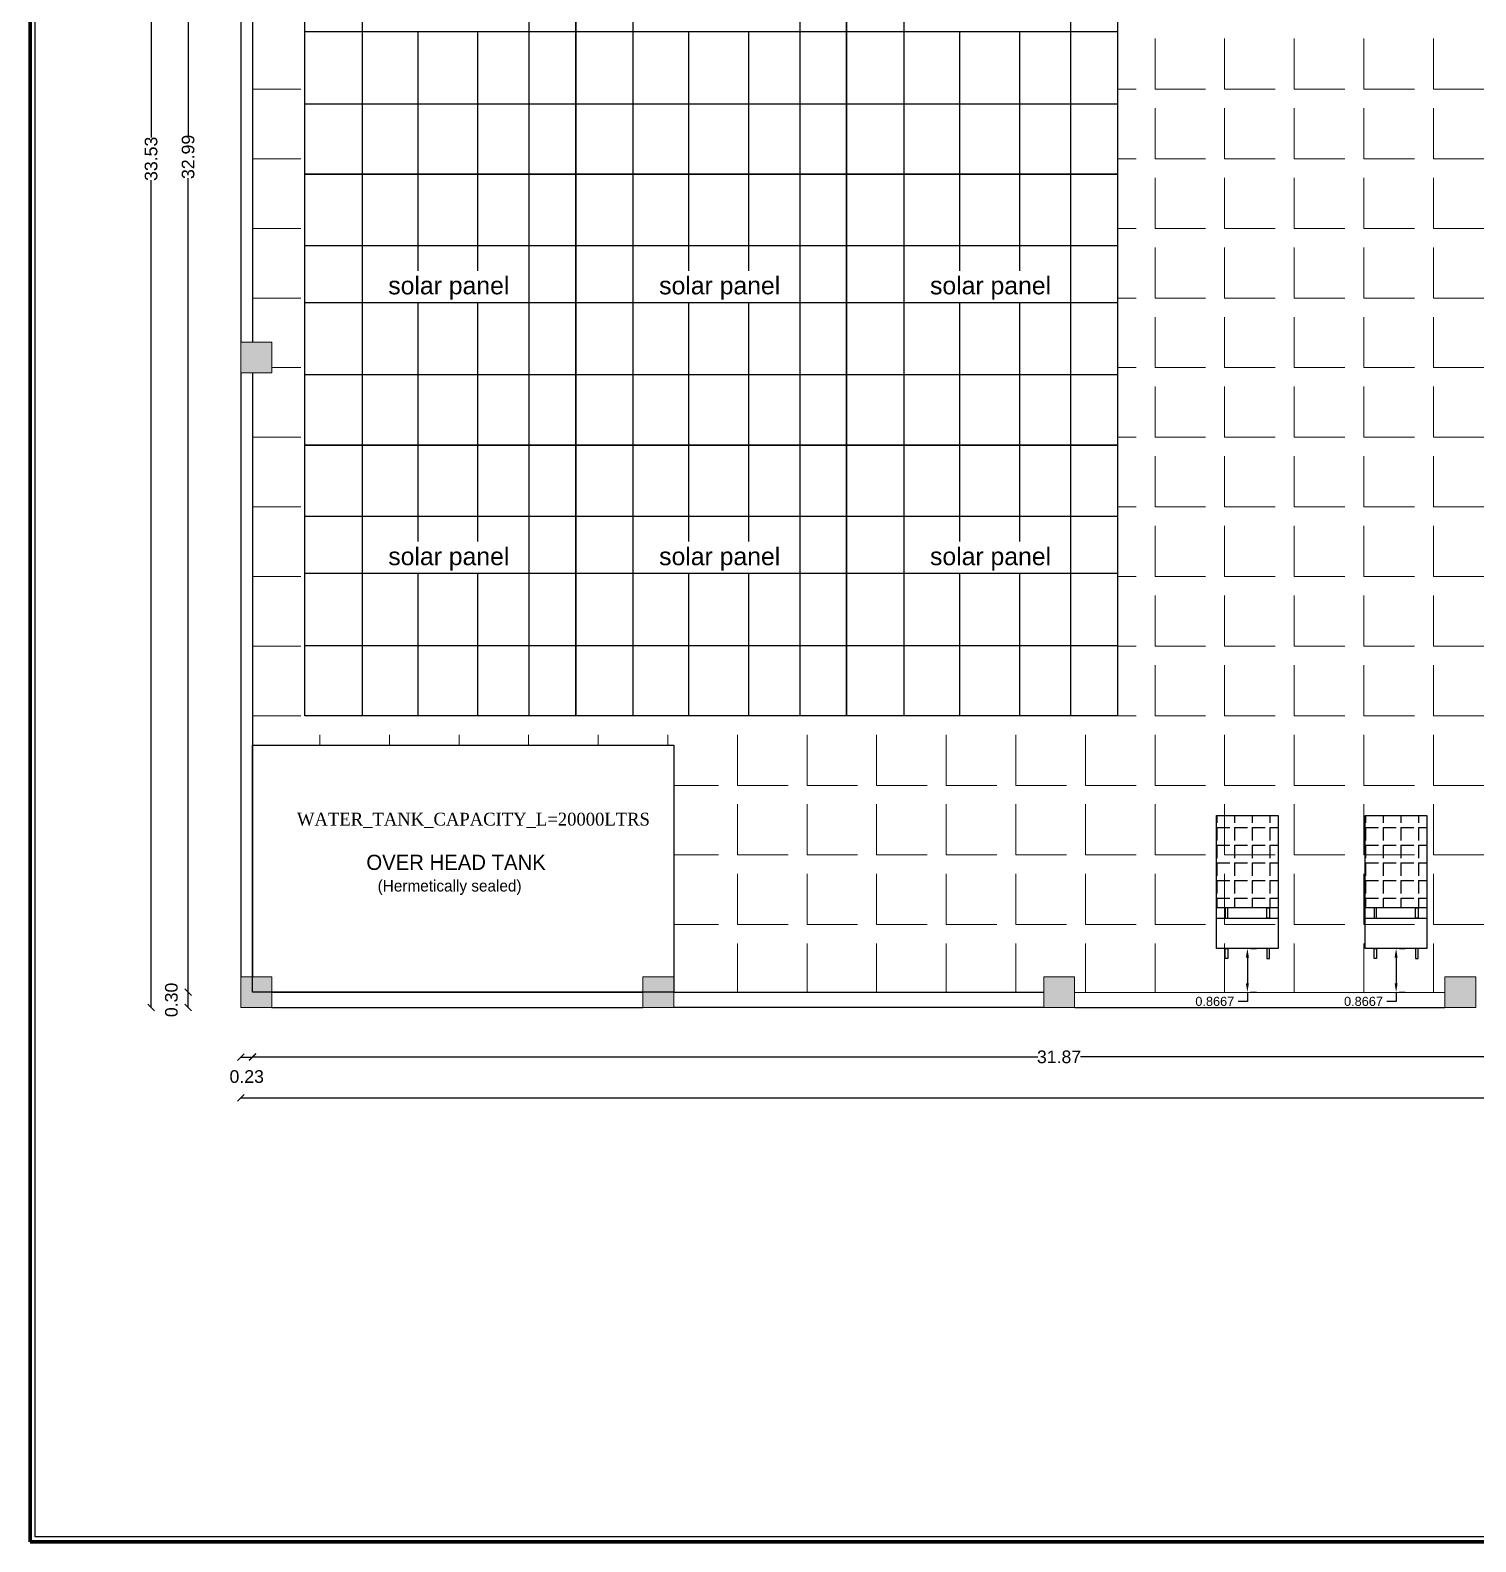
# Model space of a CAD drawing. Header units: metres. Extents: x 71870 to 72053, y 12512 to 13084.
# Drawn here: x 71906.78 to 71935.34, y 12593.75 to 12623.6 of the extents above; entities that cross this region are included whole.
import ezdxf

# ---------------------------------------------------------------- set-up
doc = ezdxf.new("R2010")
doc.units = ezdxf.units.M
doc.header["$MEASUREMENT"] = 0
doc.layers.get('Defpoints').update_dxf_attribs({"color": 6, "lineweight": 0})
doc.layers.add('COL', color=1, linetype='Continuous', lineweight=18)
for name, color, linetype in [('SOLAR_PANEL', 3, 'Continuous'), ('SOLAR_WATER_HEATER', 1, 'Continuous'), ('WATER_TANK_CALCULATION', 150, 'Continuous')]:
    doc.layers.add(name, color=color, linetype=linetype)
doc.styles.add('century Gothic', font='arial.ttf')
doc.styles.add('ED', font='romantic.ttf', dxfattribs={"width": 0.96})
doc.styles.get("Standard").update_dxf_attribs({"font": 'arial.ttf'})
doc.styles.add('TITLE', font='GOTHIC.TTF')
doc.dimstyles.new('STAND', dxfattribs={"dimtxt": 0.25, "dimasz": 0.13, "dimexe": 0, "dimexo": 0, "dimgap": 0, "dimtad": 0, "dimzin": 0, "dimdsep": 46, "dimtxsty": 'century Gothic', "dimblk": 'OBLIQUE', "dimcen": 0.15, "dimse1": 1, "dimse2": 1, "dimclrd": 5, "dimclre": 7, "dimclrt": 5, "dimazin": 0, "dimtfac": 1, "dimtofl": 0, "dimtmove": 0, "dimatfit": 3, "dimfxl": 0, "dimtolj": 1, "dimtzin": 0, "dimlwd": -1, "dimlwe": -1, "dimarcsym": 0})
doc.dimstyles.get("Standard").update_dxf_attribs({"dimtxt": 0.18, "dimasz": 0.18, "dimexe": 0.18, "dimexo": 0.0625, "dimgap": 0.09, "dimtad": 0, "dimtih": 1, "dimtoh": 1, "dimdec": 4, "dimzin": 0, "dimdsep": 46, "dimtxsty": 'Standard', "dimcen": 0.09, "dimadec": 0, "dimazin": 0, "dimtfac": 1, "dimtdec": 4, "dimtofl": 0, "dimtmove": 0, "dimatfit": 3, "dimfxl": 0, "dimtolj": 1, "dimtzin": 0, "dimarcsym": 0})

# ---------------------------------------------------------------- blocks, each defined once
blk = doc.blocks.new('*U3')
at = {"layer": 'COL'}
h = blk.add_hatch(color=8, dxfattribs=at)
h.dxf.hatch_style = 1
h.paths.add_polyline_path([(2704.9, 761), (2704.9, 737), (2680.9, 737), (2680.9, 761)])
at = {"layer": 'COL', "ltscale": 0.02}
blk.add_lwpolyline([(2704.9, 761), (2704.9, 737), (2680.9, 737), (2680.9, 761)], close=True, dxfattribs=at)
blk = doc.blocks.new('_Oblique')
at = {"color": 0, "linetype": 'ByBlock', "lineweight": -2}
blk.add_line((-0.5, -0.5), (0.5, 0.5), dxfattribs=at)
blk = doc.blocks.new('*D185')
at = {"color": 5}
blk.add_line((71910.94, 12603.319), (71911.169, 12603.319), dxfattribs=at)
at = {"layer": 'Defpoints', "color": 0, "lineweight": 25}
for p in [(71911.169, 12604.909), (71910.94, 12604.299), (71911.169, 12603.319)]:
    blk.add_point(p, dxfattribs=at)
at = {"color": 5, "xscale": 0.13, "yscale": 0.13, "zscale": 0.13, "rotation": 180}
blk.add_blockref('_Oblique', (71910.94, 12603.319), dxfattribs=at)
at = {"color": 5, "xscale": 0.13, "yscale": 0.13, "zscale": 0.13}
blk.add_blockref('_Oblique', (71911.169, 12603.319), dxfattribs=at)
at = {"color": 5, "insert": (71911.055, 12602.936), "char_height": 0.25, "attachment_point": 5, "style": 'century Gothic'}
blk.add_mtext('\\A1;0.23', dxfattribs=at)
blk = doc.blocks.new('*D186')
at = {"color": 5}
for p, q in [((71911.169, 12603.325), (71926.682, 12603.325)), ((71943.038, 12603.325), (71927.525, 12603.325))]:
    blk.add_line(p, q, dxfattribs=at)
at = {"layer": 'Defpoints', "color": 0, "lineweight": 25}
for p in [(71911.169, 12604.909), (71943.038, 12604.909), (71943.038, 12603.325)]:
    blk.add_point(p, dxfattribs=at)
at = {"color": 5, "xscale": 0.13, "yscale": 0.13, "zscale": 0.13, "rotation": 180}
blk.add_blockref('_Oblique', (71911.169, 12603.325), dxfattribs=at)
at = {"color": 5, "xscale": 0.13, "yscale": 0.13, "zscale": 0.13}
blk.add_blockref('_Oblique', (71943.038, 12603.325), dxfattribs=at)
at = {"color": 5, "insert": (71927.104, 12603.325), "char_height": 0.25, "attachment_point": 5, "style": 'century Gothic'}
blk.add_mtext('\\A1;31.87', dxfattribs=at)
blk = doc.blocks.new('*D194')
at = {"color": 5}
for p, q in [((71910.94, 12602.517), (71936.414, 12602.517)), ((71962.731, 12602.517), (71937.258, 12602.517))]:
    blk.add_line(p, q, dxfattribs=at)
at = {"layer": 'Defpoints', "color": 0, "lineweight": 25}
for p in [(71910.94, 12604.299), (71962.731, 12604.299), (71962.731, 12602.517)]:
    blk.add_point(p, dxfattribs=at)
at = {"color": 5, "xscale": 0.13, "yscale": 0.13, "zscale": 0.13, "rotation": 180}
blk.add_blockref('_Oblique', (71910.94, 12602.517), dxfattribs=at)
at = {"color": 5, "xscale": 0.13, "yscale": 0.13, "zscale": 0.13}
blk.add_blockref('_Oblique', (71962.731, 12602.517), dxfattribs=at)
at = {"color": 5, "insert": (71936.836, 12602.517), "char_height": 0.25, "attachment_point": 5, "style": 'century Gothic'}
blk.add_mtext('\\A1;51.79', dxfattribs=at)
blk = doc.blocks.new('*D195')
at = {"color": 5}
blk.add_line((71909.897, 12604.299), (71909.897, 12604.604), dxfattribs=at)
at = {"layer": 'Defpoints', "color": 0, "lineweight": 25}
for p in [(71909.897, 12604.604), (71911.55, 12604.604), (71910.94, 12604.299)]:
    blk.add_point(p, dxfattribs=at)
at = {"color": 5, "xscale": 0.13, "yscale": 0.13, "zscale": 0.13}
for p, rotation in [((71909.897, 12604.604), 90), ((71909.897, 12604.299), 270)]:
    blk.add_blockref('_Oblique', p, dxfattribs=dict(at, rotation=rotation))
at = {"color": 5, "insert": (71909.567, 12604.451), "char_height": 0.25, "attachment_point": 5, "rotation": 90, "style": 'century Gothic'}
blk.add_mtext('\\A1;0.30', dxfattribs=at)
blk = doc.blocks.new('*D196')
at = {"color": 5}
for p, q in [((71909.897, 12637.598), (71909.897, 12621.523)), ((71909.897, 12604.604), (71909.897, 12620.679))]:
    blk.add_line(p, q, dxfattribs=at)
at = {"layer": 'Defpoints', "color": 0, "lineweight": 25}
for p in [(71909.897, 12637.598), (71911.55, 12637.598), (71911.55, 12604.604)]:
    blk.add_point(p, dxfattribs=at)
at = {"color": 5, "xscale": 0.13, "yscale": 0.13, "zscale": 0.13}
for p, rotation in [((71909.897, 12637.598), 90), ((71909.897, 12604.604), 270)]:
    blk.add_blockref('_Oblique', p, dxfattribs=dict(at, rotation=rotation))
at = {"color": 5, "insert": (71909.897, 12621.101), "char_height": 0.25, "attachment_point": 5, "rotation": 90, "style": 'century Gothic'}
blk.add_mtext('\\A1;32.99', dxfattribs=at)
blk = doc.blocks.new('*D198')
at = {"color": 5}
for p, q in [((71909.166, 12637.827), (71909.166, 12621.485)), ((71909.166, 12604.299), (71909.166, 12620.641))]:
    blk.add_line(p, q, dxfattribs=at)
at = {"layer": 'Defpoints', "color": 0, "lineweight": 25}
for p in [(71910.94, 12637.827), (71909.166, 12604.299), (71910.94, 12604.299)]:
    blk.add_point(p, dxfattribs=at)
at = {"color": 5, "xscale": 0.13, "yscale": 0.13, "zscale": 0.13}
for p, rotation in [((71909.166, 12637.827), 90), ((71909.166, 12604.299), 270)]:
    blk.add_blockref('_Oblique', p, dxfattribs=dict(at, rotation=rotation))
at = {"color": 5, "insert": (71909.166, 12621.063), "char_height": 0.25, "attachment_point": 5, "rotation": 90, "style": 'century Gothic'}
blk.add_mtext('\\A1;33.53', dxfattribs=at)
blk = doc.blocks.new('*D280')
at = {"layer": 'Defpoints', "color": 0, "lineweight": 25}
for p in [(71930.825, 12605.468), (71930.825, 12604.601), (71930.825, 12604.601)]:
    blk.add_point(p, dxfattribs=at)
at = {"layer": 'SOLAR_WATER_HEATER', "color": 0, "lineweight": -2}
for p, q in [((71930.825, 12605.288), (71930.825, 12604.781)), ((71930.887, 12605.468), (71931.005, 12605.468)), ((71930.825, 12604.421), (71930.645, 12604.421)), ((71930.825, 12604.601), (71930.825, 12604.421)), ((71930.887, 12604.601), (71931.005, 12604.601))]:
    blk.add_line(p, q, dxfattribs=at)
at = {"layer": 'SOLAR_WATER_HEATER', "color": 0, "lineweight": 25}
for points in [[(71930.795, 12605.288), (71930.855, 12605.288), (71930.825, 12605.468)], [(71930.795, 12604.781), (71930.855, 12604.781), (71930.825, 12604.601)]]:
    blk.add_solid(points, dxfattribs=at)
at = {"layer": 'SOLAR_WATER_HEATER', "color": 0, "insert": (71930.181, 12604.421), "char_height": 0.18, "attachment_point": 5}
blk.add_mtext('\\A1;0.8667', dxfattribs=at)
blk = doc.blocks.new('*D281')
at = {"layer": 'Defpoints', "color": 0, "lineweight": 25}
for p in [(71933.763, 12605.468), (71933.763, 12604.601), (71933.763, 12604.601)]:
    blk.add_point(p, dxfattribs=at)
at = {"layer": 'SOLAR_WATER_HEATER', "color": 0, "lineweight": -2}
for p, q in [((71933.763, 12605.288), (71933.763, 12604.781)), ((71933.825, 12605.468), (71933.943, 12605.468)), ((71933.763, 12604.421), (71933.583, 12604.421)), ((71933.763, 12604.601), (71933.763, 12604.421)), ((71933.825, 12604.601), (71933.943, 12604.601))]:
    blk.add_line(p, q, dxfattribs=at)
at = {"layer": 'SOLAR_WATER_HEATER', "color": 0, "lineweight": 25}
for points in [[(71933.733, 12605.288), (71933.793, 12605.288), (71933.763, 12605.468)], [(71933.733, 12604.781), (71933.793, 12604.781), (71933.763, 12604.601)]]:
    blk.add_solid(points, dxfattribs=at)
at = {"layer": 'SOLAR_WATER_HEATER', "color": 0, "insert": (71933.119, 12604.421), "char_height": 0.18, "attachment_point": 5}
blk.add_mtext('\\A1;0.8667', dxfattribs=at)

msp = doc.modelspace()

# ---------------------------------------------------------------- hatches: boundary and pattern name
at = {"lineweight": 13}
h = msp.add_hatch(dxfattribs=at)
h.set_pattern_fill('ANGLE', color=8, scale=5)
h.set_pattern_definition([(0, (71937.249, 12621.063), (0, 1.375), [1, -0.375]), (90, (71937.249, 12621.063), (-1.375, 1e-16), [1, -0.375])])
h.paths.add_polyline_path([(71945.24793, 12612.21413), (71950.81053, 12612.21413), (71950.81053, 12611.61413), (71950.81061, 12604.90855), (71951.19161, 12604.90855), (71951.19161, 12604.52757), (71962.12143, 12604.52757), (71962.12143, 12604.90854), (71962.50244, 12604.90854), (71962.50244, 12616.91004), (71962.12144, 12616.91004), (71962.12144, 12617.51964), (71962.50244, 12617.51964), (71962.50244, 12624.68247), (71962.12144, 12624.68247), (71962.12144, 12625.29207), (71962.50244, 12625.29207), (71962.50244, 12630.89271, -0.20458007), (71963.32903, 12632.82837), (71963.32903, 12635.2197, 0.0370861), (71962.73105, 12634.8453), (71962.73105, 12637.21732), (71962.12145, 12637.21732), (71962.12145, 12637.59831), (71951.19163, 12637.59832), (71951.19163, 12637.21732), (71950.58203, 12637.21732), (71950.58203, 12637.59832), (71943.26683, 12637.59833), (71943.26683, 12637.21732), (71942.65723, 12637.21732), (71942.65723, 12637.59833), (71935.33838, 12637.59834), (71935.33838, 12637.21734), (71934.88114, 12637.21734), (71934.88183, 12630.58794), (71934.88183, 12629.98781), (71933.28169, 12629.98781), (71933.28169, 12630.58794), (71929.16614, 12630.58794), (71929.16614, 12637.59835), (71927.41358, 12637.59835), (71927.41358, 12637.21734), (71926.80398, 12637.21734), (71926.80398, 12637.59834), (71919.49242, 12637.59834), (71919.49242, 12637.21735), (71918.88282, 12637.21735), (71918.88282, 12637.59835), (71911.55004, 12637.59835), (71911.55004, 12637.21735), (71911.16904, 12637.21735), (71911.16904, 12625.29207), (71911.55004, 12625.29207), (71911.55004, 12624.68247), (71911.16904, 12624.68247), (71911.16904, 12617.44348), (71911.55004, 12617.44348), (71911.55004, 12616.83388), (71911.16904, 12616.83388), (71911.16904, 12609.48063), (71919.49241, 12609.48063), (71919.49241, 12604.60378), (71926.80397, 12604.60379), (71926.80397, 12604.90855), (71927.41357, 12604.90855), (71927.41357, 12604.60384), (71934.72786, 12604.59778), (71934.72786, 12604.90255), (71935.33746, 12604.90255), (71935.33746, 12604.59778), (71942.65721, 12604.59779), (71942.65721, 12604.90855), (71943.03821, 12604.90855), (71943.03788, 12611.61413), (71945.24793, 12611.61413)])
h.paths.add_polyline_path([(71928.25879, 12615.40992), (71928.25879, 12610.06081), (71922.90719, 12610.06081), (71917.55558, 12610.06081), (71912.20398, 12610.06081), (71912.20398, 12615.40992), (71912.20398, 12620.75903), (71912.20398, 12626.10814), (71912.20398, 12631.45725), (71912.20398, 12636.80636), (71917.55558, 12636.80636), (71922.90719, 12636.80636), (71928.25879, 12636.80636), (71928.25879, 12631.45725), (71928.25879, 12626.10814), (71928.25879, 12620.75903)], flags=16)
h.paths.add_polyline_path([(71927.3401, 12615.40992), (71927.3401, 12611.45142), (71922.90719, 12611.45142), (71917.55558, 12611.45142), (71913.34136, 12611.45142), (71913.34136, 12615.40992), (71913.34136, 12620.75903), (71913.34136, 12626.10814), (71913.34136, 12631.45725), (71913.34136, 12635.40034), (71917.55558, 12635.40034), (71922.90719, 12635.40034), (71927.3401, 12635.40034), (71927.3401, 12631.45725), (71927.3401, 12626.10814), (71927.3401, 12620.75903)], flags=0)
h.paths.add_polyline_path([(71926.32719, 12618.2265), (71926.32719, 12615.40992), (71926.32719, 12614.0039), (71924.04457, 12614.0039), (71924.04457, 12612.87739), (71922.90719, 12612.87739), (71917.55558, 12612.87739), (71916.63689, 12612.87739), (71916.63689, 12614.0039), (71914.43986, 12614.0039), (71914.43986, 12615.40992), (71914.43986, 12618.2265), (71916.63689, 12618.2265), (71916.63689, 12619.35301), (71914.43986, 12619.35301), (71914.43986, 12620.75903), (71914.43986, 12623.57561), (71916.63689, 12623.57561), (71916.63689, 12624.70212), (71914.43986, 12624.70212), (71914.43986, 12626.10814), (71914.43986, 12628.92472), (71916.63689, 12628.92472), (71916.63689, 12630.05123), (71914.43986, 12630.05123), (71914.43986, 12631.45725), (71914.43986, 12634.27383), (71917.55558, 12634.27383), (71922.90719, 12634.27383), (71926.32719, 12634.27383), (71926.32719, 12631.45725), (71926.32719, 12630.05123), (71924.04457, 12630.05123), (71924.04457, 12628.92472), (71926.32719, 12628.92472), (71926.32719, 12626.10814), (71926.32719, 12624.70212), (71924.04457, 12624.70212), (71924.04457, 12623.57561), (71926.32719, 12623.57561), (71926.32719, 12620.75903), (71926.32719, 12619.35301), (71924.04457, 12619.35301), (71924.04457, 12618.2265)], flags=0)
h.paths.add_polyline_path([(71922.90719, 12615.40992), (71921.98849, 12615.40992), (71921.98849, 12614.0039), (71918.69296, 12614.0039), (71918.69296, 12615.40992), (71917.55558, 12615.40992), (71917.55558, 12620.75903), (71917.55558, 12626.10814), (71917.55558, 12631.45725), (71918.69296, 12631.45725), (71918.69296, 12632.84785), (71921.98849, 12632.84785), (71921.98849, 12631.45725), (71922.90719, 12631.45725), (71922.90719, 12626.10814), (71922.90719, 12620.75903)], flags=0)
h.paths.add_polyline_path([(71918.69296, 12616.80053), (71918.69296, 12620.75903), (71918.69296, 12626.10814), (71918.69296, 12630.05123), (71921.98849, 12630.05123), (71921.98849, 12626.10814), (71921.98849, 12620.75903), (71921.98849, 12616.80053)], flags=0)
h.paths.add_polyline_path([(71919.79147, 12619.35301), (71919.79147, 12620.75903), (71919.79147, 12623.57561), (71920.97558, 12623.57561), (71920.97558, 12620.75903), (71920.97558, 12619.35301)], flags=0)
h.paths.add_polyline_path([(71957.24843, 12627.50185), (71957.55323, 12627.65425), (71957.55323, 12627.34945)], flags=16)
h.paths.add_polyline_path([(71919.79147, 12624.70212), (71919.79147, 12626.10814), (71919.79147, 12628.92472), (71920.97558, 12628.92472), (71920.97558, 12626.10814), (71920.97558, 12624.70212)], flags=0)
h.paths.add_polyline_path([(71924.45282, 12634.24273), (71927.01981, 12634.24273), (71927.01981, 12634.96398), (71924.45282, 12634.96398)], flags=8)
h.paths.add_polyline_path([(71919.10122, 12634.24273), (71921.6682, 12634.24273), (71921.6682, 12634.96398), (71919.10122, 12634.96398)], flags=8)
h.paths.add_polyline_path([(71913.74961, 12634.24273), (71916.3166, 12634.24273), (71916.3166, 12634.96398), (71913.74961, 12634.96398)], flags=8)
h.paths.add_polyline_path([(71924.45282, 12612.8463), (71927.01981, 12612.8463), (71927.01981, 12613.56754), (71924.45282, 12613.56754)], flags=8)
h.paths.add_polyline_path([(71924.45282, 12618.1954), (71927.01981, 12618.1954), (71927.01981, 12618.91665), (71924.45282, 12618.91665)], flags=8)
h.paths.add_polyline_path([(71924.45282, 12623.54451), (71927.01981, 12623.54451), (71927.01981, 12624.26576), (71924.45282, 12624.26576)], flags=8)
h.paths.add_polyline_path([(71924.45282, 12628.89362), (71927.01981, 12628.89362), (71927.01981, 12629.61487), (71924.45282, 12629.61487)], flags=8)
h.paths.add_polyline_path([(71919.10122, 12612.8463), (71921.6682, 12612.8463), (71921.6682, 12613.56754), (71919.10122, 12613.56754)], flags=8)
h.paths.add_polyline_path([(71919.10122, 12618.1954), (71921.6682, 12618.1954), (71921.6682, 12618.91665), (71919.10122, 12618.91665)], flags=8)
h.paths.add_polyline_path([(71919.10122, 12623.54451), (71921.6682, 12623.54451), (71921.6682, 12624.26576), (71919.10122, 12624.26576)], flags=8)
h.paths.add_polyline_path([(71919.10122, 12628.89362), (71921.6682, 12628.89362), (71921.6682, 12629.61487), (71919.10122, 12629.61487)], flags=8)
h.paths.add_polyline_path([(71913.74961, 12612.8463), (71916.3166, 12612.8463), (71916.3166, 12613.56754), (71913.74961, 12613.56754)], flags=8)
h.paths.add_polyline_path([(71913.74961, 12618.1954), (71916.3166, 12618.1954), (71916.3166, 12618.91665), (71913.74961, 12618.91665)], flags=8)
h.paths.add_polyline_path([(71913.74961, 12623.54451), (71916.3166, 12623.54451), (71916.3166, 12624.26576), (71913.74961, 12624.26576)], flags=8)
h.paths.add_polyline_path([(71913.74961, 12628.89362), (71916.3166, 12628.89362), (71916.3166, 12629.61487), (71913.74961, 12629.61487)], flags=8)
h.paths.add_polyline_path([(71939.53153, 12620.15461), (71942.25019, 12620.15461), (71942.25019, 12620.80223), (71939.53153, 12620.80223)], flags=24)
h.paths.add_polyline_path([(71939.19547, 12620.76271), (71942.61732, 12620.76271), (71942.61732, 12621.41033), (71939.19547, 12621.41033)], flags=24)
at = {"lineweight": 25}
h = msp.add_hatch(dxfattribs=at)
h.set_pattern_fill('ANGLE', color=0, scale=0.05, angle=630, style=0)
h.set_pattern_definition([(270, (71313.79487, 10152.9768), (0.34925, -1e-16), [0.254, -0.09525]), (360, (71313.79487, 10152.9768), (1e-16, 0.34925), [0.254, -0.09525])])
h.paths.add_polyline_path([(71930.21553, 12606.26667), (71931.43392, 12606.26667), (71931.43392, 12608.09425), (71930.21553, 12608.09425)])
h = msp.add_hatch(dxfattribs=at)
h.set_pattern_fill('ANGLE', color=0, scale=0.05, angle=630, style=0)
h.set_pattern_definition([(270, (71316.73305, 10152.9768), (0.34925, -1e-16), [0.254, -0.09525]), (360, (71316.73305, 10152.9768), (1e-16, 0.34925), [0.254, -0.09525])])
h.paths.add_polyline_path([(71933.1537, 12606.26667), (71934.37209, 12606.26667), (71934.37209, 12608.09425), (71933.1537, 12608.09425)])

# ---------------------------------------------------------------- linework, layer by layer
at = {"color": 33, "lineweight": 25}
for p, q in [((71913.34136, 12620.75903), (71913.34136, 12626.10814)), ((71916.63689, 12620.75903), (71916.63689, 12626.10814)), ((71918.69296, 12620.75903), (71918.69296, 12626.10814)), ((71921.98849, 12620.75903), (71921.98849, 12626.10814)), ((71924.04457, 12620.75903), (71924.04457, 12626.10814)), ((71927.3401, 12620.75903), (71927.3401, 12626.10814)), ((71914.43986, 12620.75903), (71914.43986, 12623.57561)), ((71915.62398, 12620.75903), (71915.62398, 12623.57561)), ((71919.79147, 12620.75903), (71919.79147, 12623.57561)), ((71920.97558, 12620.75903), (71920.97558, 12623.57561)), ((71925.14307, 12620.75903), (71925.14307, 12623.57561)), ((71926.32719, 12620.75903), (71926.32719, 12623.57561)), ((71913.34136, 12615.40992), (71913.34136, 12620.75903)), ((71914.43986, 12618.85319), (71914.43986, 12620.75903)), ((71915.62398, 12618.85319), (71915.62398, 12620.75903)), ((71916.63689, 12615.40992), (71916.63689, 12620.75903)), ((71918.69296, 12615.40992), (71918.69296, 12620.75903)), ((71919.79147, 12618.85319), (71919.79147, 12620.75903)), ((71920.97558, 12618.85319), (71920.97558, 12620.75903)), ((71921.98849, 12615.40992), (71921.98849, 12620.75903)), ((71924.04457, 12615.40992), (71924.04457, 12620.75903)), ((71925.14307, 12618.85319), (71925.14307, 12620.75903)), ((71926.32719, 12618.85319), (71926.32719, 12620.75903)), ((71927.3401, 12615.40992), (71927.3401, 12620.75903)), ((71914.43986, 12615.40992), (71914.43986, 12618.2265)), ((71915.62398, 12615.40992), (71915.62398, 12618.2265)), ((71919.79147, 12615.40992), (71919.79147, 12618.2265)), ((71920.97558, 12615.40992), (71920.97558, 12618.2265)), ((71925.14307, 12615.40992), (71925.14307, 12618.2265)), ((71926.32719, 12615.40992), (71926.32719, 12618.2265)), ((71913.34136, 12610.06081), (71913.34136, 12615.40992)), ((71914.43986, 12613.50408), (71914.43986, 12615.40992)), ((71915.62398, 12613.50408), (71915.62398, 12615.40992)), ((71916.63689, 12610.06081), (71916.63689, 12615.40992)), ((71918.69296, 12610.06081), (71918.69296, 12615.40992)), ((71919.79147, 12613.50408), (71919.79147, 12615.40992)), ((71920.97558, 12613.50408), (71920.97558, 12615.40992)), ((71921.98849, 12610.06081), (71921.98849, 12615.40992)), ((71924.04457, 12610.06081), (71924.04457, 12615.40992)), ((71925.14307, 12613.50408), (71925.14307, 12615.40992)), ((71926.32719, 12613.50408), (71926.32719, 12615.40992)), ((71927.3401, 12610.06081), (71927.3401, 12615.40992)), ((71914.43986, 12610.06081), (71914.43986, 12612.87739)), ((71915.62398, 12610.06081), (71915.62398, 12612.87739)), ((71919.79147, 12610.06081), (71919.79147, 12612.87739)), ((71920.97558, 12610.06081), (71920.97558, 12612.87739)), ((71925.14307, 12610.06081), (71925.14307, 12612.87739)), ((71926.32719, 12610.06081), (71926.32719, 12612.87739))]:
    msp.add_line(p, q, dxfattribs=at)
for p, q in [((71910.94044, 12624.68247), (71910.94044, 12617.44348)), ((71911.16904, 12624.68247), (71911.16904, 12617.44348)), ((71910.94044, 12616.83388), (71910.94044, 12604.90858)), ((71911.16904, 12616.83388), (71911.16904, 12604.90858)), ((71911.55004, 12604.60378), (71918.88282, 12604.60378)), ((71919.49242, 12604.60378), (71926.80397, 12604.60379)), ((71927.41357, 12604.60384), (71934.72787, 12604.59778)), ((71911.55004, 12604.29898), (71918.88282, 12604.29898)), ((71926.80397, 12604.29895), (71919.49242, 12604.29898)), ((71927.41357, 12604.29895), (71934.72786, 12604.29892))]:
    msp.add_line(p, q)
at = {"lineweight": 80}
msp.add_lwpolyline([(71906.77733, 12593.74892), (71906.77733, 12649.60719), (71985.66647, 12649.60719), (71985.66647, 12593.74892)], close=True, dxfattribs=at)
at = {"lineweight": 25}
for points in [[(71906.8775, 12593.84909), (71906.8775, 12649.50702), (71985.5663, 12649.50702), (71985.5663, 12593.84909)], [(71911.16903, 12609.48063), (71919.49241, 12609.48063), (71919.49241, 12604.60375), (71911.16903, 12604.60375)]]:
    msp.add_lwpolyline(points, close=True, dxfattribs=at)
at = {"color": 33, "lineweight": 25}
for points in [[(71912.20398, 12626.10814), (71917.55558, 12626.10814), (71917.55558, 12620.75903), (71912.20398, 12620.75903)], [(71917.55558, 12626.10814), (71922.90719, 12626.10814), (71922.90719, 12620.75903), (71917.55558, 12620.75903)], [(71922.90719, 12626.10814), (71928.25879, 12626.10814), (71928.25879, 12620.75903), (71922.90719, 12620.75903)], [(71912.20398, 12620.75903), (71917.55558, 12620.75903), (71917.55558, 12615.40992), (71912.20398, 12615.40992)], [(71917.55558, 12620.75903), (71922.90719, 12620.75903), (71922.90719, 12615.40992), (71917.55558, 12615.40992)], [(71922.90719, 12620.75903), (71928.25879, 12620.75903), (71928.25879, 12615.40992), (71922.90719, 12615.40992)], [(71912.20398, 12615.40992), (71917.55558, 12615.40992), (71917.55558, 12610.06081), (71912.20398, 12610.06081)], [(71917.55558, 12615.40992), (71922.90719, 12615.40992), (71922.90719, 12610.06081), (71917.55558, 12610.06081)], [(71922.90719, 12615.40992), (71928.25879, 12615.40992), (71928.25879, 12610.06081), (71922.90719, 12610.06081)]]:
    msp.add_lwpolyline(points, close=True, dxfattribs=at)
for points in [[(71912.20398, 12623.57561), (71917.55558, 12623.57561)], [(71917.55558, 12623.57561), (71922.90719, 12623.57561)], [(71922.90719, 12623.57561), (71928.25879, 12623.57561)], [(71912.20398, 12622.14964), (71917.55558, 12622.14964)], [(71917.55558, 12622.14964), (71922.90719, 12622.14964)], [(71922.90719, 12622.14964), (71928.25879, 12622.14964)], [(71912.20398, 12619.35301), (71917.55558, 12619.35301)], [(71917.55558, 12619.35301), (71922.90719, 12619.35301)], [(71922.90719, 12619.35301), (71928.25879, 12619.35301)], [(71912.20398, 12618.2265), (71917.55558, 12618.2265)], [(71917.55558, 12618.2265), (71922.90719, 12618.2265)], [(71922.90719, 12618.2265), (71928.25879, 12618.2265)], [(71912.20398, 12616.80053), (71917.55558, 12616.80053)], [(71917.55558, 12616.80053), (71922.90719, 12616.80053)], [(71922.90719, 12616.80053), (71928.25879, 12616.80053)], [(71912.20398, 12614.0039), (71917.55558, 12614.0039)], [(71917.55558, 12614.0039), (71922.90719, 12614.0039)], [(71922.90719, 12614.0039), (71928.25879, 12614.0039)], [(71912.20398, 12612.87739), (71917.55558, 12612.87739)], [(71917.55558, 12612.87739), (71922.90719, 12612.87739)], [(71922.90719, 12612.87739), (71928.25879, 12612.87739)], [(71912.20398, 12611.45142), (71917.55558, 12611.45142)], [(71917.55558, 12611.45142), (71922.90719, 12611.45142)], [(71922.90719, 12611.45142), (71928.25879, 12611.45142)]]:
    msp.add_lwpolyline(points, dxfattribs=at)
at = {"color": 0, "lineweight": 25}
for points in [[(71931.43392, 12608.09425), (71931.43392, 12606.26667), (71930.21553, 12606.26667), (71930.21553, 12608.09425)], [(71934.37209, 12608.09425), (71934.37209, 12606.26667), (71933.1537, 12606.26667), (71933.1537, 12608.09425)], [(71930.4391, 12606.06693), (71930.4391, 12606.26667), (71930.38916, 12606.26667), (71930.38916, 12606.06693)], [(71931.21035, 12606.06693), (71931.21035, 12606.26667), (71931.26028, 12606.26667), (71931.26028, 12606.06693)], [(71933.37727, 12606.06693), (71933.37727, 12606.26667), (71933.32733, 12606.26667), (71933.32733, 12606.06693)], [(71934.14852, 12606.06693), (71934.14852, 12606.26667), (71934.19846, 12606.26667), (71934.19846, 12606.06693)], [(71931.43392, 12606.06693), (71931.43392, 12605.46772), (71930.21553, 12605.46772), (71930.21553, 12606.06693)], [(71934.37209, 12606.06693), (71934.37209, 12605.46772), (71933.1537, 12605.46772), (71933.1537, 12606.06693)], [(71930.4391, 12605.46772), (71930.4391, 12605.26799), (71930.38916, 12605.26799), (71930.38916, 12605.46772)], [(71931.21035, 12605.46772), (71931.21035, 12605.26799), (71931.26028, 12605.26799), (71931.26028, 12605.46772)], [(71933.37727, 12605.46772), (71933.37727, 12605.26799), (71933.32733, 12605.26799), (71933.32733, 12605.46772)], [(71934.14852, 12605.46772), (71934.14852, 12605.26799), (71934.19846, 12605.26799), (71934.19846, 12605.46772)]]:
    msp.add_lwpolyline(points, close=True, dxfattribs=at)
at = {"layer": 'SOLAR_PANEL', "color": 3}
msp.add_lwpolyline([(71912.20398, 12636.80636), (71928.25879, 12636.80636), (71928.25879, 12610.06081), (71912.20398, 12610.06081)], close=True, dxfattribs=at)
at = {"layer": 'SOLAR_WATER_HEATER', "color": 1}
for points in [[(71930.21553, 12605.46772), (71930.21553, 12608.09425), (71931.43392, 12608.09425), (71931.43392, 12605.46772)], [(71933.1537, 12605.46772), (71933.1537, 12608.09425), (71934.37209, 12608.09425), (71934.37209, 12605.46772)]]:
    msp.add_lwpolyline(points, close=True, dxfattribs=at)
at = {"layer": 'WATER_TANK_CALCULATION', "color": 150, "linetype": 'ByBlock'}
msp.add_lwpolyline([(71911.16903, 12609.48063), (71919.49241, 12609.48063), (71919.49241, 12604.60375), (71911.16903, 12604.60375)], close=True, dxfattribs=at)

# ---------------------------------------------------------------- block references
at = {"xscale": 0.0254, "yscale": 0.0254, "zscale": 0.0254}
for p in [(71842.84461, 12598.114), (71842.8446, 12585.57906), (71850.78698, 12585.57906), (71858.70814, 12585.57906), (71866.63203, 12585.57904)]:
    msp.add_blockref('*U3', p, dxfattribs=at)

# ---------------------------------------------------------------- texts
at = {"color": 33, "lineweight": 25, "char_height": 0.35, "attachment_point": 1}
for insert in [(71913.85215, 12618.73652), (71919.20376, 12618.73652), (71924.55536, 12618.73652), (71913.85215, 12613.38741), (71919.20376, 12613.38741), (71924.55536, 12613.38741)]:
    msp.add_mtext_dynamic_manual_height_columns('solar panel', width=4.828092, gutter_width=1, heights=[0], dxfattribs=dict(at, insert=insert))
at = {"insert": (71913.41858, 12607.31848), "char_height": 0.3, "width": 3.6273351, "attachment_point": 1, "style": 'TITLE'}
msp.add_mtext('OVER HEAD TANK\\P{\\H0.75459x;\\W2.65649; \\W1;(Hermetically sealed)} ', dxfattribs=at)
at = {"layer": 'WATER_TANK_CALCULATION', "color": 150, "linetype": 'ByBlock', "insert": (71912.0464, 12608.14824), "char_height": 0.2537879, "attachment_point": 1, "style": 'ED'}
msp.add_mtext_dynamic_manual_height_columns('WATER_TANK_CAPACITY_L=20000LTRS', width=6.8667001, gutter_width=1.26894, heights=[0], dxfattribs=at)

# ---------------------------------------------------------------- dimensions: what is measured, and where the dimension line sits
for base, p1, p2, picture, middle in [((71909.16556, 12604.29895), (71910.94044, 12637.82695), (71910.94043, 12604.29895), '*D198', (71909.16556, 12621.06295)), ((71909.89728, 12637.59835), (71911.55003, 12604.60375), (71911.55004, 12637.59835), '*D196', (71909.89728, 12621.10105))]:
    dim = msp.add_linear_dim(base=base, p1=p1, p2=p2, angle=90, dimstyle='STAND', override={"dimtmove": 2})
    dim.commit()
    dim.dimension.update_dxf_attribs({"geometry": picture, "text_midpoint": middle})
dim = msp.add_linear_dim(base=(71909.89728, 12604.60375), p1=(71910.94043, 12604.29895), p2=(71911.55003, 12604.60375), angle=90, dimstyle='STAND', override={"dimtmove": 2})
dim.commit()
dim.dimension.update_dxf_attribs({"geometry": '*D195', "text_midpoint": (71909.56728, 12604.45135), "dimtype": 160})
for base, p1, p2, picture, middle in [((71911.16904, 12603.31905), (71910.94043, 12604.29895), (71911.16904, 12604.90858), '*D185', (71911.05474, 12602.93586)), ((71943.03821, 12603.32504), (71911.16904, 12604.90858), (71943.03821, 12604.90855), '*D186', (71927.10362, 12603.32504)), ((71962.73103, 12602.51676), (71910.94043, 12604.29895), (71962.73103, 12604.29894), '*D194', (71936.83573, 12602.51676))]:
    dim = msp.add_linear_dim(base=base, p1=p1, p2=p2, dimstyle='STAND', override={"dimtmove": 2})
    dim.commit()
    dim.dimension.update_dxf_attribs({"geometry": picture, "text_midpoint": middle})
at = {"layer": 'SOLAR_WATER_HEATER', "color": 1}
for base, p1, p2, picture, middle in [((71930.82472, 12604.60101), (71930.82472, 12605.46772), (71930.82472, 12604.60101), '*D280', (71930.18109, 12604.42101)), ((71933.76289, 12604.60101), (71933.76289, 12605.46772), (71933.76289, 12604.60101), '*D281', (71933.11927, 12604.42101))]:
    dim = msp.add_linear_dim(base=base, p1=p1, p2=p2, angle=90, dimstyle='Standard', dxfattribs=at)
    dim.commit()
    dim.dimension.update_dxf_attribs({"geometry": picture, "text_midpoint": middle})

doc.saveas('drawing.dxf')
